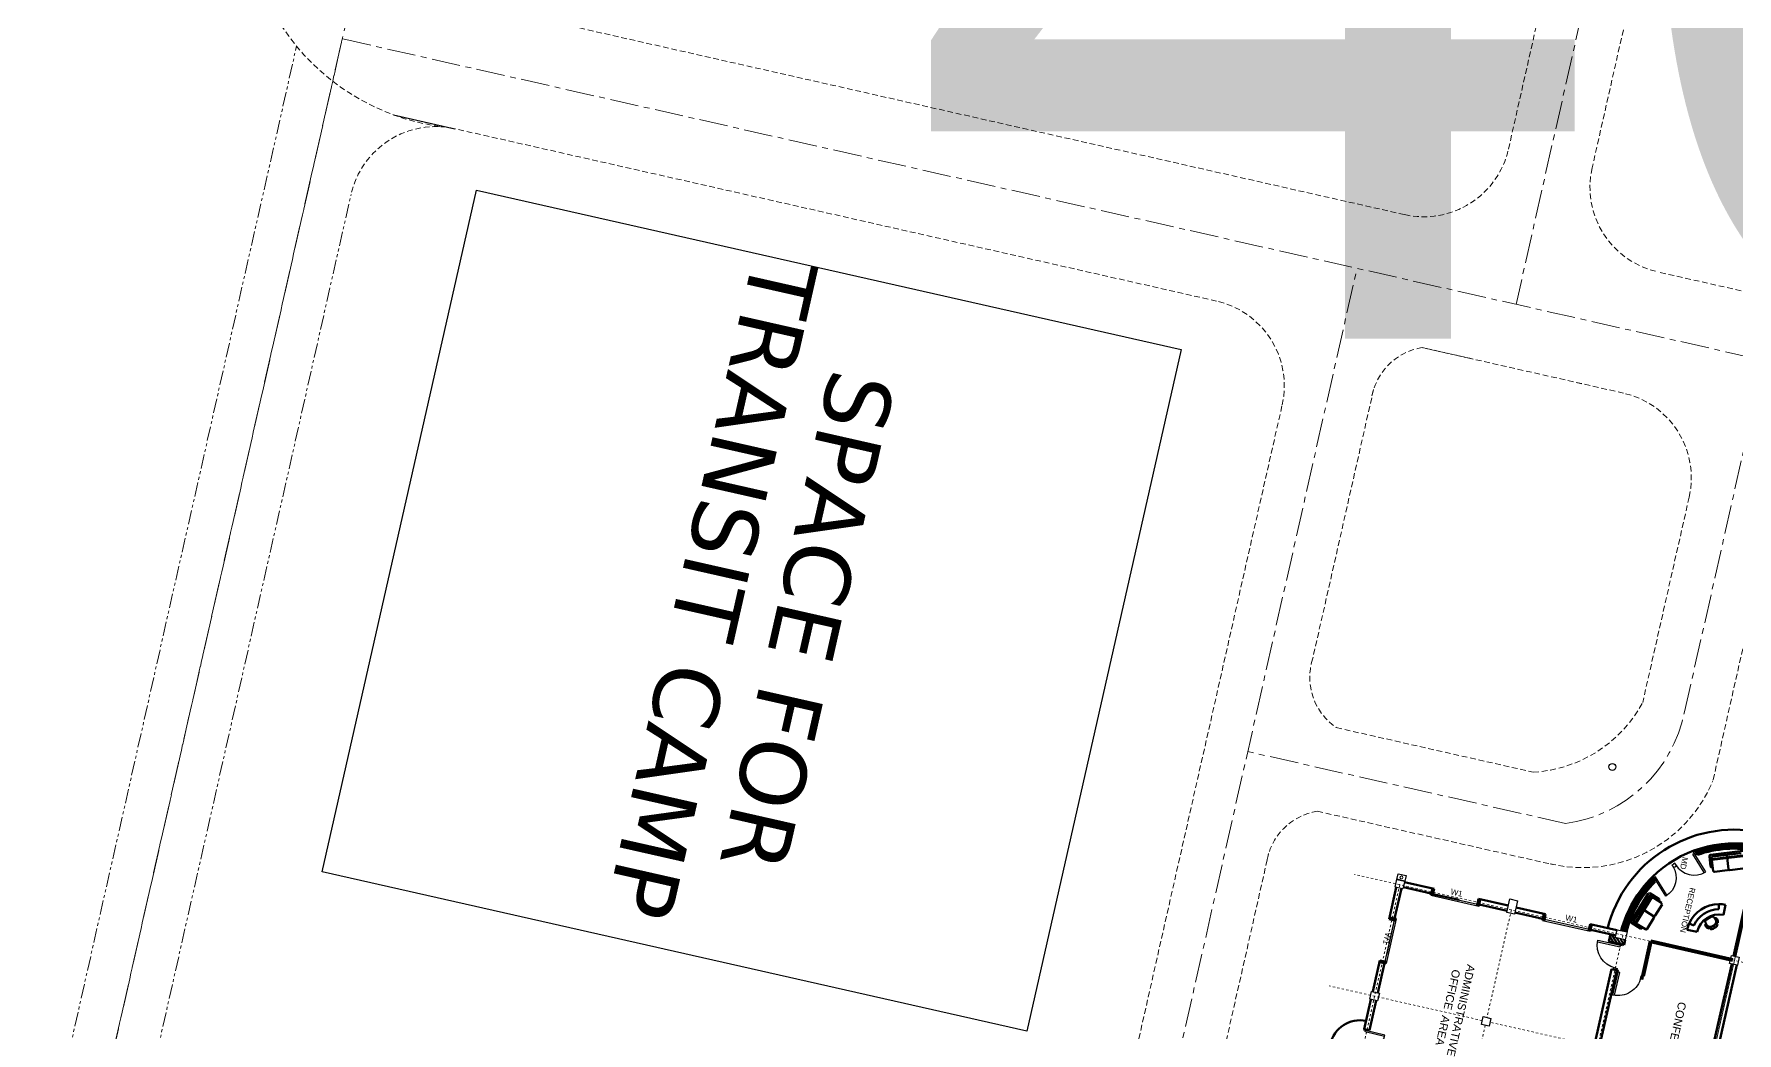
# Model space of a CAD drawing. Header units: metres. Extents: x 166708 to 226832, y 1503833 to 1555994.
# Drawn here: x 222232.9 to 222307.4, y 1554520.3 to 1554564 of the extents above; entities that cross this region are included whole.
import ezdxf

# ---------------------------------------------------------------- set-up
doc = ezdxf.new("R2010")
doc.units = ezdxf.units.M
doc.header["$MEASUREMENT"] = 0
doc.header["$PDMODE"] = 1
for name, pattern in [('ACAD_ISO04W100', [30, 24, -3, 0, -3]), ('CENTER', [2, 1.25, -0.25, 0.25, -0.25]), ('HIDDEN', [0.375, 0.25, -0.125]), ('PHANTOM2', [1.25, 0.625, -0.125, 0.125, -0.125, 0.125, -0.125])]:
    doc.linetypes.add(name, pattern=pattern)
for name, color, linetype in [('Details', 7, 'Continuous'), ('DW', 30, 'Continuous'), ('E-LAY-DIM', 7, 'Continuous'), ('FURN', 136, 'Continuous'), ('GLASS', 130, 'Continuous'), ('TEXT', 3, 'Continuous'), ('TXT', 222, 'Continuous')]:
    doc.layers.add(name, color=color, linetype=linetype)
for name, color, linetype, lineweight in [('E-LAY-CNTRL', 1, 'CENTER', 0), ('E-LAY-EXIST', 8, 'HIDDEN', 0), ('L00', 8, 'Continuous', 9), ('L09', 6, 'Continuous', 9), ('L25', 5, 'Continuous', 25), ('Wall', 6, 'Continuous', 70)]:
    doc.layers.add(name, color=color, linetype=linetype, lineweight=lineweight)
doc.styles.add('ARIAL NARROW', font='arial.ttf', dxfattribs={"height": 300})
doc.styles.get("Standard").update_dxf_attribs({"font": 'arial.ttf'})
doc.styles.add('STYLE1', font='verdana.ttf')
doc.dimstyles.new('STANDARD$0', dxfattribs={"dimscale": 88.888889, "dimtxt": 0.02, "dimasz": 0.02, "dimexe": 0.05, "dimexo": 0.1, "dimgap": 0.002, "dimtad": 2, "dimdec": 0, "dimzin": 1, "dimdsep": 46, "dimtxsty": 'ARIAL NARROW', "dimblk": 'OBLIQUE', "dimcen": 0.09, "dimadec": 0, "dimazin": 0, "dimtfac": 1, "dimtdec": 4, "dimtofl": 0, "dimtmove": 0, "dimatfit": 3, "dimfxl": 1, "dimtolj": 1, "dimtzin": 1, "dimarcsym": 0})
pattern_1 = [(45.000000035, (-1660894.54197, 1126554.72739), (-0.088388347702, 0.088388347594), [])]

# ---------------------------------------------------------------- blocks, each defined once
blk = doc.blocks.new('BIOC1-2')
at = {"color": 250, "linetype": 'Continuous', "ltscale": 12}
for p, q in [((5, 9, 14), (-5, 9, 14)), ((2.1, -8.6, 14), (-2.1, -8.6, 14))]:
    blk.add_line(p, q, dxfattribs=at)
at = {"color": 9, "linetype": 'Continuous', "ltscale": 12}
for points in [[(-10, 1, 14), (-10, 1.8, 14), (-9.9, 2.5, 14), (-9.9, 3.2, 14), (-9.8, 3.9, 14), (-9.7, 4.5, 14), (-9.5, 5.1, 14), (-9.4, 5.6, 14), (-9.2, 6.1, 14), (-9, 6.6, 14), (-8.7, 7, 14), (-8.5, 7.4, 14), (-8.2, 7.7, 14), (-7.9, 8, 14), (-7.5, 8.3, 14), (-7.2, 8.5, 14), (-6.8, 8.7, 14), (-6.4, 8.8, 14), (-5.9, 8.9, 14), (-5.5, 9, 14), (-5, 9, 14)], [(0, -8, 14), (-1, -8, 14), (-1.9, -7.9, 14), (-2.8, -7.8, 14), (-3.6, -7.6, 14), (-4.4, -7.4, 14), (-5.1, -7.2, 14), (-5.8, -6.9, 14), (-6.4, -6.6, 14), (-7, -6.2, 14), (-7.5, -5.8, 14), (-8, -5.3, 14), (-8.4, -4.8, 14), (-8.8, -4.2, 14), (-9.1, -3.6, 14), (-9.4, -2.9, 14), (-9.6, -2.2, 14), (-9.8, -1.5, 14), (-9.9, -0.7, 14), (-10, 0.1, 14), (-10, 1, 14)], [(0, -8, 14), (1, -8, 14), (1.9, -7.9, 14), (2.8, -7.8, 14), (3.6, -7.6, 14), (4.4, -7.4, 14), (5.1, -7.2, 14), (5.8, -6.9, 14), (6.4, -6.6, 14), (7, -6.2, 14), (7.5, -5.8, 14), (8, -5.3, 14), (8.4, -4.8, 14), (8.8, -4.2, 14), (9.1, -3.6, 14), (9.4, -2.9, 14), (9.6, -2.2, 14), (9.8, -1.5, 14), (9.9, -0.7, 14), (10, 0.1, 14), (10, 1, 14)], [(10, 1, 14), (10, 1.8, 14), (10, 2.5, 14), (9.9, 3.2, 14), (9.8, 3.9, 14), (9.7, 4.5, 14), (9.6, 5.1, 14), (9.4, 5.6, 14), (9.2, 6.1, 14), (9, 6.6, 14), (8.8, 7, 14), (8.5, 7.4, 14), (8.2, 7.7, 14), (7.9, 8, 14), (7.6, 8.3, 14), (7.2, 8.5, 14), (6.8, 8.7, 14), (6.4, 8.8, 14), (6, 8.9, 14), (5.5, 9, 14), (5, 9, 14)]]:
    blk.add_polyline3d(points, dxfattribs=at)
at = {"color": 250, "linetype": 'Continuous', "ltscale": 12}
for centre, major_axis, ratio, start_param, end_param in [((-11.1, -2.8), (0.87, -4.92), 0.3, 1.570796370506287, 7.853981677685873), ((11.1, -2.8), (0.87, 4.92), 0.3, 1.570796370506287, 7.853981677685873), ((-4.5, -10), (-3.5, 0), 0.571429, 3.95137, 6.283186), ((0, -10), (8, 0), 0.375, 3.141593, 6.283185), ((4.5, -10), (3.5, 0), 0.571429, 6.283185, 8.614995)]:
    blk.add_ellipse(centre, major_axis=major_axis, ratio=ratio, start_param=start_param, end_param=end_param, dxfattribs=at)
blk = doc.blocks.new('D80')
at = {"layer": 'DW', "linetype": 'Continuous'}
for p, q in [((50, 700), (50, 0)), ((100, 698), (100, 0)), ((100, 0), (50, 0))]:
    blk.add_line(p, q, dxfattribs=at)
for points in [[(0, 50), (50, 50), (50, -50), (0, -50)], [(800, 50), (750, 50), (750, -50), (800, -50)]]:
    blk.add_lwpolyline(points, dxfattribs=at)
at = {"layer": 'DW'}
blk.add_arc((50, 0), 700, 0, 90, dxfattribs=at)
blk = doc.blocks.new('cr')
at = {"layer": 'L09', "linetype": 'Continuous', "ltscale": 100}
h = blk.add_hatch(dxfattribs=at)
h.set_pattern_fill('ANSI32', color=256, scale=300, style=0)
h.set_pattern_definition([(45, (-2284707.7, 1207189.1), (-79.549513, 79.549513), []), (45, (-2284654.67, 1207189.1), (-79.549513, 79.549513), [])])
h.paths.add_polyline_path([(-1041777, 772931), (-1042007, 772931), (-1042007, 772781), (-1041777, 772781)])
h.paths.add_polyline_path([(-1041777, 772781), (-1042007, 772781), (-1042007, 772481), (-1042102, 772481), (-1042102, 772251), (-1041777, 772251)])
at = {"layer": 'Wall', "linetype": 'Continuous', "ltscale": 100}
h = blk.add_hatch(dxfattribs=at)
h.set_pattern_fill('ANSI31', color=256, style=0)
h.set_pattern_definition(pattern_1)
h.paths.add_polyline_path([(-1047138, 777588), (-1047218, 777588, 0.132513), (-1046438, 775081), (-1046380, 775139, -0.131437)])
h = blk.add_hatch(dxfattribs=at)
h.set_pattern_fill('ANSI31', color=256, style=0)
h.set_pattern_definition(pattern_1)
h.paths.add_polyline_path([(-1044824, 773583), (-1044882, 773525, 0.133445), (-1042357, 772744), (-1042357, 772824, -0.132384)])
at = {"layer": 'FURN'}
for centre, start, end in [((-1043886, 774105), 71.15106, 161.15106), ((-1044177, 773513), 161.15106, 251.15106)]:
    blk.add_arc(centre, 55.6, start, end, dxfattribs=at)
at = {"layer": 'GLASS', "color": 4, "linetype": 'Continuous', "ltscale": 3}
for p, q in [((-1042102, 769281), (-1042102, 771281)), ((-1042032, 769206), (-1042032, 771356)), ((-1042102, 764281), (-1042102, 766281)), ((-1042102, 764281), (-1042102, 766281)), ((-1042032, 764206), (-1042032, 766356)), ((-1042032, 764206), (-1042032, 766356)), ((-1040682, 762956), (-1038682, 762956)), ((-1040607, 762886), (-1039107, 762886)), ((-1040607, 762886), (-1038757, 762886)), ((-1038757, 762656), (-1038757, 762886)), ((-1038757, 762656), (-1038757, 762886))]:
    blk.add_line(p, q, dxfattribs=at)
at = {"layer": 'L00', "linetype": 'ACAD_ISO04W100', "ltscale": 3}
for p, q in [((-1037182, 796516), (-1037182, 767956)), ((-1042182, 782781), (-1042182, 760741)), ((-1042007, 777781), (-1021339, 777781)), ((-1042182, 772781), (-1021339, 772781)), ((-1042182, 767781), (-1037357, 767781)), ((-1037182, 767606), (-1037182, 760741)), ((-1037007, 767781), (-1021339, 767781)), ((-1042182, 762781), (-1021339, 762781)), ((-1042182, 762781), (-1021339, 762781))]:
    blk.add_line(p, q, dxfattribs=at)
at = {"layer": 'L00', "linetype": 'Continuous', "ltscale": 100}
blk.add_line((-1060199, 777781), (-1037357, 777781), dxfattribs=at)
at = {"layer": 'L09', "ltscale": 2}
for centre in [(-1042507, 762781), (-1042505, 762781)]:
    blk.add_circle(centre, 65.8, dxfattribs=at)
at = {"layer": 'L25', "ltscale": 2}
for points in [[(-1042357, 777956), (-1042007, 777956), (-1042007, 777606), (-1042357, 777606)], [(-1042357, 772931), (-1042007, 772931), (-1042007, 772481), (-1042357, 772481)], [(-1042632, 767606), (-1042632, 767956), (-1042032, 767956), (-1042032, 767606)], [(-1037357, 767956), (-1037007, 767956), (-1037007, 767606), (-1037357, 767606)], [(-1042632, 762956), (-1042382, 762956), (-1042382, 762606), (-1042632, 762606)], [(-1042630, 762956), (-1042380, 762956), (-1042380, 762606), (-1042630, 762606)], [(-1042382, 762956), (-1042032, 762956), (-1042032, 762606), (-1042382, 762606)], [(-1042380, 762956), (-1042030, 762956), (-1042030, 762606), (-1042380, 762606)], [(-1037357, 762956), (-1037007, 762956), (-1037007, 762606), (-1037357, 762606)], [(-1037007, 762956), (-1037007, 762606), (-1037357, 762606), (-1037357, 762956)], [(-1037357, 762956), (-1037007, 762956), (-1037007, 762606), (-1037357, 762606)]]:
    blk.add_lwpolyline(points, close=True, dxfattribs=at)
blk.add_circle((-1049253, 770710), 150, dxfattribs=at)
at = {"layer": 'Wall', "linetype": 'Continuous', "ltscale": 3}
for p, q in [((-1045032, 777701), (-1042357, 777701)), ((-1044957, 777776), (-1042357, 777776)), ((-1042220, 777701), (-1042220, 774029)), ((-1042145, 777701), (-1042145, 774029)), ((-1042007, 777931), (-1037300, 777931)), ((-1042007, 777701), (-1040625, 777701)), ((-1042007, 777701), (-1037300, 777701)), ((-1040587, 777701), (-1037300, 777701)), ((-1040625, 774067), (-1042182, 774067)), ((-1040625, 773992), (-1042182, 773992)), ((-1040625, 774029), (-1040479, 774029)), ((-1042332, 772481), (-1042332, 771281)), ((-1042102, 772481), (-1042102, 771356)), ((-1042007, 772931), (-1041777, 772931)), ((-1040625, 772861), (-1040625, 772631)), ((-1040625, 772861), (-1037357, 772861)), ((-1040625, 772631), (-1037357, 772631)), ((-1042332, 771356), (-1042032, 771356)), ((-1042332, 771281), (-1042032, 771281)), ((-1042332, 769281), (-1042332, 767956)), ((-1042332, 769281), (-1042332, 767956)), ((-1042332, 769281), (-1042032, 769281)), ((-1042332, 769206), (-1042032, 769206)), ((-1042102, 769206), (-1042102, 767956)), ((-1042102, 769206), (-1042102, 769051)), ((-1042332, 767606), (-1042332, 766281)), ((-1042332, 767606), (-1042332, 767532)), ((-1042332, 767606), (-1042332, 766281)), ((-1042332, 767606), (-1042332, 767532)), ((-1042102, 767606), (-1042102, 766356)), ((-1042102, 767606), (-1042102, 766356)), ((-1042332, 766356), (-1042032, 766356)), ((-1042332, 766356), (-1042032, 766356)), ((-1042332, 766281), (-1042032, 766281)), ((-1042332, 766281), (-1042032, 766281)), ((-1042102, 765457), (-1042102, 764281)), ((-1042102, 765457), (-1042102, 764281)), ((-1042332, 764281), (-1042032, 764281)), ((-1042332, 764281), (-1042332, 762956)), ((-1042332, 764281), (-1042332, 762956)), ((-1042332, 764281), (-1042332, 762956)), ((-1042332, 764281), (-1042032, 764281)), ((-1042332, 764206), (-1042032, 764206)), ((-1042332, 764206), (-1042032, 764206)), ((-1042102, 764206), (-1042102, 762956)), ((-1042102, 764206), (-1042102, 762956)), ((-1042102, 764206), (-1042102, 762956)), ((-1042102, 764206), (-1042102, 762956)), ((-1042102, 764206), (-1042102, 764051)), ((-1042030, 762886), (-1040682, 762886)), ((-1042030, 762656), (-1040607, 762656)), ((-1040682, 762656), (-1040682, 762956)), ((-1040607, 762656), (-1040607, 762956)), ((-1040607, 762886), (-1040562, 762886)), ((-1040562, 762886), (-1040600, 762886)), ((-1038757, 762656), (-1038757, 762956)), ((-1037357, 762656), (-1038757, 762656)), ((-1038682, 762656), (-1038682, 762956)), ((-1037357, 762886), (-1038682, 762886)), ((-1037007, 762886), (-1035680, 762886)), ((-1037007, 762656), (-1035680, 762656))]:
    blk.add_line(p, q, dxfattribs=at)
at = {"layer": 'Wall', "linetype": 'Continuous', "ltscale": 100}
for p, q in [((-1046929, 777082, -637), (-1046459, 775746, -637)), ((-1046406, 775853, -637), (-1046821, 777031, -637)), ((-1046283, 775837, -637), (-1046735, 777121, -637)), ((-1046252, 775848, -637), (-1046704, 777132, -637)), ((-1045990, 776720, -637), (-1046180, 777257, -637)), ((-1044015, 776876, -181), (-1044465, 776869, -181)), ((-1046018, 776652, -637), (-1046614, 776442, -637)), ((-1045954, 776616, -637), (-1045765, 776079, -637)), ((-1044210, 776624, -181), (-1044429, 776574, -181)), ((-1045958, 775863, -637), (-1046388, 775712, -637)), ((-1045798, 776008, -637), (-1046335, 775819, -637)), ((-1045934, 775960, -637), (-1045924, 775934, -637)), ((-1043279, 775721, -181), (-1043322, 775500, -181)), ((-1043033, 775924, -181), (-1043026, 775474, -181)), ((-1046325, 775193), (-1046492, 775027)), ((-1044082, 773962), (-1044229, 773531)), ((-1043939, 774123), (-1044123, 773585)), ((-1043985, 773988), (-1044012, 773997)), ((-1043329, 773974), (-1043868, 774158)), ((-1043293, 773910), (-1043497, 773312)), ((-1043225, 773938), (-1042686, 773754)), ((-1044770, 773638), (-1044937, 773471)), ((-1044195, 773460), (-1042854, 773003)), ((-1042817, 773197), (-1044105, 773637)), ((-1042806, 773229), (-1044094, 773669)), ((-1042906, 773110), (-1044088, 773514)), ((-1042651, 773684), (-1042835, 773145)), ((-1042636, 773469), (-1042784, 773038)), ((-1042697, 773548), (-1042671, 773539)), ((-1035680, 762656), (-1035680, 762886))]:
    blk.add_line(p, q, dxfattribs=at)
at = {"layer": 'Wall', "linetype": 'Continuous', "ltscale": 100, "const_width": 20}
for points in [[(-1042357, 777739), (-1044995, 777739)], [(-1042182, 774029), (-1042182, 777701)], [(-1042182, 774029), (-1040625, 774029)]]:
    blk.add_lwpolyline(points, dxfattribs=at)
at = {"layer": 'Wall', "linetype": 'Continuous', "ltscale": 3}
blk.add_lwpolyline([(-1041777, 772931), (-1041777, 772251), (-1042102, 772251)], dxfattribs=at)
at = {"layer": 'Wall', "linetype": 'Continuous', "ltscale": 100}
for centre, radius, start, end in [((-1042182, 777781), 5715, 181.68047, 268.7831), ((-1042182, 777781), 5115, 181.68047, 237.41868), ((-1042182, 777781), 5040, 182.19977, 212.3935), ((-1042182, 777781), 4960, 182.23527, 212.18674), ((-1042182, 777781), 4885, 181.75961, 211.98659), ((-1043047, 776891, -181), 1418, 180.87133, 180.87711), ((-1043047, 776891, -181), 1418, 180.87711, 192.93066), ((-1043047, 776891, -181), 968, 180.87133, 270.87133), ((-1046043, 776702, -637), 55.6, 296.06146, 19.39807), ((-1046006, 776598, -637), 55.6, 19.39807, 102.73468), ((-1045817, 776060, -637), 55.6, 289.39807, 19.39807), ((-1043047, 776891, -181), 1418, 192.93066, 258.812), ((-1043047, 776891, -181), 1193, 192.93066, 258.812), ((-1046406, 775764, -637), 55.6, 199.39807, 289.39807), ((-1046354, 775871, -637), 55.6, 199.39807, 289.39807), ((-1045977, 775916, -637), 55.6, 289.39807, 19.39807), ((-1043047, 776891, -181), 1418, 258.812, 270.87133), ((-1044029, 773944), 55.6, 71.15106, 161.15106), ((-1043347, 773921), 55.6, 347.81445, 71.15106), ((-1043243, 773886), 55.6, 71.15106, 154.48766), ((-1042182, 777781), 5115, 237.41868, 268.03935), ((-1042182, 777781), 5040, 237.6065, 268.01016), ((-1042182, 777781), 4960, 237.81326, 267.97806), ((-1042182, 777781), 4885, 238.01341, 267.947), ((-1044070, 773567), 55.6, 161.15106, 251.15106), ((-1042888, 773163), 55.6, 251.15106, 341.15106), ((-1042704, 773702), 55.6, 341.15106, 71.15106), ((-1042689, 773487), 55.6, 341.15106, 71.15106), ((-1042836, 773055), 55.6, 251.15106, 341.15106), ((-1034707, 762691), 1341, 181.49596, 358.50404)]:
    blk.add_arc(centre, radius, start, end, dxfattribs=at)
for name, p, xscale, yscale, zscale, rotation in [('BIOC1-2', (-1043583, 776420, -319), 22.75600549588447, 22.75600549588447, 22.75600549588447, 134.3686556770662), ('D80', (-1046412, 775086), 1.366170691813366, 1.366170691813366, 1.366170691813366, 314.2070213465656), ('D80', (-1044888, 773519), -1.366170691813366, 1.366170691791922, 1.3661706918132, 314.2070213465655), ('D80', (-1040552, 772862), -1.459163160005119, 1.459163160005119, 1.45916316, 270.000000035018), ('D80', (-1041800, 772781), -1.459163160005119, 1.459163160005119, 1.45916316, 180.000000035018), ('D80', (-1035687, 762719), 1.254144695092691, 1.254144695092691, 1.254144695092691, 3.501805969323148e-08)]:
    blk.add_blockref(name, p, dxfattribs=dict(at, xscale=xscale, yscale=yscale, zscale=zscale, rotation=rotation))
at = {"layer": 'TEXT', "linetype": 'ACAD_ISO04W100', "ltscale": 3, "attachment_point": 5}
for s, insert, char_height, rotation in [('{\\fArial|b0|i0|c0|p34;CONFERENCE ROOM}', (-1037356, 775970), 350, 0), ('{\\fArial|b0|i0|c0|p34;W1}', (-1042384, 770429), 250, 90), ('{\\fArial|b0|i0|c0|p34;ADMINISTRATIVE\\POFFICE  AREA }', (-1037403, 766307), 350, 0), ('{\\fArial|b0|i0|c0|p34;W1}', (-1042384, 765282), 250, 90), ('{\\fArial|b0|i0|c0|p34;W1}', (-1039761, 762752), 250, 0)]:
    blk.add_mtext(s, dxfattribs=dict(at, insert=insert, char_height=char_height, rotation=rotation))
at = {"layer": 'Wall', "linetype": 'Continuous', "ltscale": 100, "attachment_point": 5, "rotation": 0}
for s, insert, char_height in [('{\\fArial|b0|i0|c0|p34;RECEPTION}', (-1043871, 775305), 246.4), ('{\\fArial|b0|i0|c0|p34;MD}', (-1045839, 774700), 250)]:
    blk.add_mtext(s, dxfattribs=dict(at, insert=insert, char_height=char_height))
blk = doc.blocks.new('*D40')
at = {"layer": 'DEFPOINTS', "color": 0, "lineweight": -2, "transparency": 16777216}
for p in [(221817.931, 1554726.235), (221817.931, 1554717.085), (222017.401, 1554717.09)]:
    blk.add_point(p, dxfattribs=at)
at = {"layer": 'Details', "color": 0, "lineweight": -2, "transparency": 16777216}
for p, q in [((221817.931, 1554725.974), (221817.93, 1554730.68)), ((222017.4, 1554725.979), (222017.4, 1554730.685)), ((222008.512, 1554726.24), (221826.819, 1554726.235))]:
    blk.add_line(p, q, dxfattribs=at)
for points in [[(221826.819, 1554727.717), (221826.819, 1554724.754), (221817.931, 1554726.235)], [(222008.512, 1554727.722), (222008.512, 1554724.759), (222017.4, 1554726.241)]]:
    blk.add_solid(points, dxfattribs=at)
at = {"layer": 'Details', "color": 0, "transparency": 16777216, "insert": (221917.665, 1554730.5), "char_height": 300, "attachment_point": 5, "rotation": 0.00159, "style": 'ARIAL NARROW'}
blk.add_mtext('\\A1;{\\H0.026667x;200}', dxfattribs=at)

msp = doc.modelspace()

# ---------------------------------------------------------------- linework, layer by layer
at = {"layer": 'E-LAY-CNTRL'}
for p, q in [((222304.59897, 1554582.54049, -0.36393), (222297.734, 1554552.19186, -0.36393)), ((222194.02153, 1554332.2561, -0.71696), (222246.39857, 1554563.80413, -0.34348)), ((222337.37387, 1554543.22517, -0.36393), (222246.39857, 1554563.80413, -0.36393)), ((222235.61994, 1554309.92607, -0.36393), (222290.77734, 1554553.76548, -0.36393)), ((222305.10142, 1554534.36916, -0.36393), (222308.57811, 1554549.73888, -0.36393)), ((222299.90121, 1554529.48853, -0.36393), (222285.99725, 1554532.63366, -0.36393))]:
    msp.add_line(p, q, dxfattribs=at)
at = {"layer": 'E-LAY-CNTRL', "elevation": -0.36393}
for points in [[(222224.85567, 1554468.56746), (222318.47901, 1554882.45676)], [(222224.85567, 1554468.56746), (222278.67867, 1554706.50773)]]:
    msp.add_lwpolyline(points, dxfattribs=at)
at = {"layer": 'E-LAY-CNTRL'}
msp.add_arc((222299.0746, 1554535.57995, -0.36393), 6.14724, 277.7278793, 348.6405213, dxfattribs=at)
at = {"layer": 'E-LAY-DIM'}
msp.add_line((222248.63687, 1554560.47834, -0.36393), (222251.32699, 1554559.86982, -0.36393), dxfattribs=at)
at = {"layer": 'E-LAY-DIM', "elevation": -0.36393}
msp.add_lwpolyline([(222283.08302, 1554550.2165), (222276.33956, 1554520.40511), (222245.52295, 1554527.37594), (222252.2664, 1554557.18734)], close=True, dxfattribs=at)
at = {"layer": 'E-LAY-EXIST', "color": 4}
for p, q in [((222297.40155, 1554558.98255, -0.34388), (222302.8214, 1554582.94258, -0.30628)), ((222306.47929, 1554582.11515, -0.23539), (222301.0488, 1554558.10808, -0.23539)), ((222292.8568, 1554556.11458, -0.36393), (222253.39389, 1554565.04124, -0.36393)), ((222284.63546, 1554552.33532, -0.36393), (222251.32699, 1554559.86982, -0.36393)), ((222332.44545, 1554547.15948, -0.36393), (222303.92711, 1554553.61044, -0.36393)), ((222293.62929, 1554550.30088, -0.36393), (222295.70577, 1554549.83118, -0.36393)), ((222302.43623, 1554548.30872, -0.36393), (222293.63161, 1554550.30125, -0.23539)), ((222302.43623, 1554548.30872, -0.36393), (222295.70577, 1554549.83118, -0.36393)), ((222291.50109, 1554548.46524, -0.23539), (222288.83555, 1554536.68144, -0.23539)), ((222274.86249, 1554491.90761, -0.45162), (222287.50342, 1554547.79057, -0.36393)), ((222305.30422, 1554543.76408, -0.36393), (222303.27289, 1554534.78278, -0.24769)), ((222308.97175, 1554542.97951, -0.36393), (222306.34052, 1554531.34734, -0.25062)), ((222289.87179, 1554533.67986, -0.23539), (222298.48641, 1554531.73121, -0.24505)), ((222289.04413, 1554530.02233, -0.23539), (222299.33911, 1554527.69358, -0.24694)), ((222278.52008, 1554491.08025, -0.45162), (222286.91281, 1554528.18279, -0.23539))]:
    msp.add_line(p, q, dxfattribs=at)
at = {"layer": 'E-LAY-EXIST', "color": 1, "linetype": 'PHANTOM2'}
for p, q in [((222191.96195, 1554331.65031, -0.71885), (222244.39638, 1554563.48263, -0.3547)), ((222196.09238, 1554332.85264, -0.71614), (222246.78224, 1554557.00186, -0.36393))]:
    msp.add_line(p, q, dxfattribs=at)
at = {"layer": 'E-LAY-EXIST', "color": 4}
for centre, radius, start, end in [((222252.06826, 1554569.81648, -0.36393), 9.94863, 212.9121654, 262.4905858), ((222293.69519, 1554559.82094, -0.36393), 3.8, 257.253983, 347.2539837), ((222304.7655, 1554557.31679, -0.36393), 3.8, 167.2539837, 257.253983), ((222283.79707, 1554548.62896, -0.36393), 3.8, 347.2539837, 77.253983), ((222294.04739, 1554547.66464, -0.23539), 2.6692, 98.9615355, 171.9620888), ((222301.59783, 1554544.60236, -0.36393), 3.8, 347.2539837, 77.253983), ((222291.38185, 1554535.88084, -0.23539), 2.6692, 162.5458815, 235.5464312), ((222298.16813, 1554537.51008, -0.24769), 5.78763, 273.1524452, 331.8859434), ((222300.64235, 1554533.73129, -0.25296), 6.17676, 256.6886068, 337.2970333), ((222289.46024, 1554527.38577, -0.23539), 2.6692, 98.9615355, 171.9620888)]:
    msp.add_arc(centre, radius, start, end, dxfattribs=at)
at = {"layer": 'E-LAY-EXIST'}
msp.add_arc((222250.4886, 1554556.16347, -0.36393), 3.8, 77.253983, 167.2539837, dxfattribs=at)

# ---------------------------------------------------------------- block references
at = {"layer": 'E-LAY-DIM', "xscale": 0.0009999999398089005, "yscale": 0.0009999999398089005, "zscale": 0.0009999999398089005, "rotation": 257.2539829661908}
msp.add_blockref('cr', (221318.73019, 1553678.60524, -0.36393), dxfattribs=at)

# ---------------------------------------------------------------- texts
at = {"layer": 'Details', "color": 0, "linetype": 'Continuous'}
msp.add_text('400 X 220 kv', height=40, dxfattribs=at).set_placement((222270.85582, 1554550.69625))
at = {"layer": 'TXT', "linetype": 'Continuous', "style": 'STYLE1'}
for s, p in [('TRANSIT CAMP', (222264.41, 1554554.42627, -0.36393)), ('SPACE FOR', (222267.7998, 1554549.47841, -0.36393))]:
    msp.add_text(s, height=2.88, rotation=257.2539797, dxfattribs=at).set_placement(p)

# ---------------------------------------------------------------- dimensions: what is measured, and where the dimension line sits
at = {"layer": 'Details'}
dim = msp.add_aligned_dim(p1=(222017.40069, 1554717.09038, 57868.73204), p2=(221817.93077, 1554717.08483, 57868.73204), distance=-9.15035, text='{\\H0.026667x;200}', dimstyle='STANDARD$0', override={"dimasz": 0.1, "dimsah": 1, "dimfxl": 1.25}, dxfattribs=at)
dim.commit()
dim.dimension.update_dxf_attribs({"geometry": '*D40', "text_midpoint": (221917.66536, 1554730.50037, 57868.73204)})

doc.saveas('drawing.dxf')
